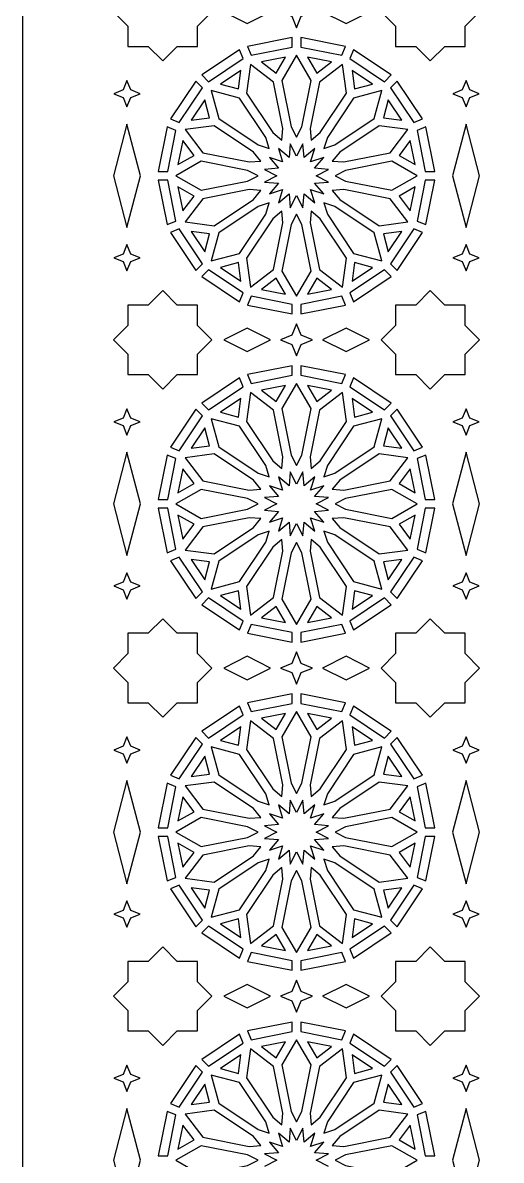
# Model space of a CAD drawing. Header units: millimetres. Extents: x 5 to 6335, y 27 to 2435.
# Drawn here: x 5285 to 5459.9, y 1734.9 to 2150.9 of the extents above; entities that cross this region are included whole.
import ezdxf

# ---------------------------------------------------------------- set-up
doc = ezdxf.new("R2010")
doc.units = ezdxf.units.MM
doc.layers.add('CUT', color=1, linetype='CONTINUOUS')

msp = doc.modelspace()

# ---------------------------------------------------------------- linework, layer by layer
at = {"layer": 'CUT'}
for points in [[(6335.16, 2434.99), (6335.16, 1034.84), (5285.01, 1034.84), (5285.01, 2434.99)], [(5336.175, 2136.931), (5341.442, 2142.198), (5348.892, 2142.198), (5348.892, 2149.648), (5354.159, 2154.915), (5348.892, 2160.182), (5348.892, 2167.632), (5341.442, 2167.632), (5336.175, 2172.899), (5330.908, 2167.632), (5323.458, 2167.632), (5323.458, 2160.182), (5318.191, 2154.915), (5323.458, 2149.648), (5323.458, 2142.198), (5330.908, 2142.198)], [(5433.995, 2136.931), (5439.262, 2142.198), (5446.712, 2142.198), (5446.712, 2149.648), (5451.979, 2154.915), (5446.712, 2160.182), (5446.712, 2167.632), (5439.262, 2167.632), (5433.995, 2172.899), (5428.728, 2167.632), (5421.278, 2167.632), (5421.278, 2160.182), (5416.011, 2154.915), (5421.278, 2149.648), (5421.278, 2142.198), (5428.728, 2142.198)], [(5366.995, 2159.186), (5358.453, 2154.915), (5366.995, 2150.644), (5375.537, 2154.915)], [(5385.085, 2149.039), (5386.747, 2153.253), (5390.961, 2154.915), (5386.747, 2156.577), (5385.085, 2160.791), (5383.423, 2156.577), (5379.209, 2154.915), (5383.423, 2153.253)], [(5403.175, 2159.186), (5394.633, 2154.915), (5403.175, 2150.644), (5411.717, 2154.915)], [(5368.536, 2138.986), (5383.51, 2141.964), (5383.51, 2145.446), (5367.203, 2142.201)], [(5386.66, 2141.964), (5401.634, 2138.986), (5402.967, 2142.201), (5386.66, 2145.446)], [(5352.931, 2129.298), (5365.625, 2137.78), (5364.293, 2140.996), (5350.469, 2131.759)], [(5377.632, 2132.384), (5381.023, 2138.258), (5372.251, 2136.513)], [(5385.085, 2108.991), (5387.036, 2112.801), (5390.412, 2129.766), (5385.085, 2138.992), (5379.758, 2129.766), (5383.134, 2112.801)], [(5392.538, 2132.384), (5397.919, 2136.513), (5389.147, 2138.258)], [(5419.701, 2131.759), (5405.877, 2140.996), (5404.545, 2137.78), (5417.239, 2129.298)], [(5379.698, 2107.92), (5380.043, 2112.187), (5376.669, 2129.152), (5368.217, 2135.636), (5366.827, 2125.075), (5376.437, 2110.692)], [(5390.472, 2107.92), (5393.733, 2110.692), (5403.343, 2125.075), (5401.953, 2135.636), (5393.501, 2129.152), (5390.127, 2112.187)], [(5323.11, 2120.094), (5324.473, 2123.552), (5327.931, 2124.915), (5324.473, 2126.278), (5323.11, 2129.736), (5321.747, 2126.278), (5318.289, 2124.915), (5321.747, 2123.552)], [(5357.309, 2128.435), (5363.861, 2126.679), (5364.746, 2133.405)], [(5406.309, 2126.679), (5412.861, 2128.435), (5405.424, 2133.405)], [(5447.06, 2120.094), (5448.423, 2123.552), (5451.881, 2124.915), (5448.423, 2126.278), (5447.06, 2129.736), (5445.697, 2126.278), (5442.239, 2124.915), (5445.697, 2123.552)], [(5342.22, 2114.375), (5350.702, 2127.069), (5348.241, 2129.531), (5339.004, 2115.707)], [(5375.132, 2104.868), (5373.818, 2108.943), (5364.208, 2123.325), (5353.918, 2126.082), (5356.675, 2115.792), (5371.057, 2106.182)], [(5395.038, 2104.868), (5399.113, 2106.182), (5413.495, 2115.792), (5416.252, 2126.082), (5405.962, 2123.325), (5396.352, 2108.943)], [(5431.166, 2115.707), (5421.929, 2129.531), (5419.468, 2127.069), (5427.95, 2114.375)], [(5346.595, 2115.254), (5353.321, 2116.139), (5351.565, 2122.691)], [(5416.849, 2116.139), (5423.575, 2115.254), (5418.605, 2122.691)], [(5328.057, 2094.915), (5323.11, 2113.819), (5318.163, 2094.915), (5323.11, 2076.011)], [(5372.08, 2100.302), (5369.308, 2103.563), (5354.925, 2113.173), (5344.364, 2111.783), (5350.848, 2103.331), (5367.813, 2099.957)], [(5398.09, 2100.302), (5402.357, 2099.957), (5419.322, 2103.331), (5425.806, 2111.783), (5415.245, 2113.173), (5400.862, 2103.563)], [(5452.007, 2094.915), (5447.06, 2113.819), (5442.113, 2094.915), (5447.06, 2076.011)], [(5338.036, 2096.49), (5341.014, 2111.464), (5337.799, 2112.797), (5334.554, 2096.49)], [(5435.616, 2096.49), (5432.371, 2112.797), (5429.156, 2111.464), (5432.134, 2096.49)], [(5341.742, 2098.977), (5347.616, 2102.368), (5343.487, 2107.749)], [(5387.416, 2083.198), (5387.828, 2088.293), (5391.723, 2084.982), (5390.154, 2089.846), (5395.018, 2088.277), (5391.707, 2092.172), (5396.802, 2092.584), (5392.252, 2094.915), (5396.802, 2097.246), (5391.707, 2097.658), (5395.018, 2101.553), (5390.154, 2099.984), (5391.723, 2104.848), (5387.828, 2101.537), (5387.416, 2106.632), (5385.085, 2102.082), (5382.754, 2106.632), (5382.342, 2101.537), (5378.447, 2104.848), (5380.016, 2099.984), (5375.152, 2101.553), (5378.463, 2097.658), (5373.368, 2097.246), (5377.918, 2094.915), (5373.368, 2092.584), (5378.463, 2092.172), (5375.152, 2088.277), (5380.016, 2089.846), (5378.447, 2084.982), (5382.342, 2088.293), (5382.754, 2083.198), (5385.085, 2087.748)], [(5422.554, 2102.368), (5428.428, 2098.977), (5426.683, 2107.749)], [(5371.009, 2094.915), (5367.199, 2096.866), (5350.234, 2100.242), (5341.008, 2094.915), (5350.234, 2089.588), (5367.199, 2092.964)], [(5399.161, 2094.915), (5402.971, 2092.964), (5419.936, 2089.588), (5429.162, 2094.915), (5419.936, 2100.242), (5402.971, 2096.866)], [(5341.014, 2078.366), (5338.036, 2093.34), (5334.554, 2093.34), (5337.799, 2077.033)], [(5432.371, 2077.033), (5435.616, 2093.34), (5432.134, 2093.34), (5429.156, 2078.366)], [(5343.487, 2082.081), (5347.616, 2087.462), (5341.742, 2090.853)], [(5372.08, 2089.528), (5367.813, 2089.873), (5350.848, 2086.499), (5344.364, 2078.047), (5354.925, 2076.657), (5369.308, 2086.267)], [(5400.862, 2086.267), (5415.245, 2076.657), (5425.806, 2078.047), (5419.322, 2086.499), (5402.357, 2089.873), (5398.09, 2089.528)], [(5428.428, 2090.853), (5422.554, 2087.462), (5426.683, 2082.081)], [(5375.132, 2084.962), (5371.057, 2083.648), (5356.675, 2074.038), (5353.918, 2063.748), (5364.208, 2066.505), (5373.818, 2080.887)], [(5395.038, 2084.962), (5396.352, 2080.887), (5405.962, 2066.505), (5416.252, 2063.748), (5413.495, 2074.038), (5399.113, 2083.648)], [(5379.698, 2081.91), (5376.437, 2079.138), (5366.827, 2064.755), (5368.217, 2054.194), (5376.669, 2060.678), (5380.043, 2077.643)], [(5385.085, 2080.839), (5383.134, 2077.029), (5379.758, 2060.064), (5385.085, 2050.838), (5390.412, 2060.064), (5387.036, 2077.029)], [(5390.472, 2081.91), (5390.127, 2077.643), (5393.501, 2060.678), (5401.953, 2054.194), (5403.343, 2064.755), (5393.733, 2079.138)], [(5339.004, 2074.123), (5348.241, 2060.299), (5350.702, 2062.761), (5342.22, 2075.455)], [(5351.565, 2067.139), (5353.321, 2073.691), (5346.595, 2074.576)], [(5423.575, 2074.576), (5416.849, 2073.691), (5418.605, 2067.139)], [(5421.929, 2060.299), (5431.166, 2074.123), (5427.95, 2075.455), (5419.468, 2062.761)], [(5323.11, 2060.094), (5324.473, 2063.552), (5327.931, 2064.915), (5324.473, 2066.278), (5323.11, 2069.736), (5321.747, 2066.278), (5318.289, 2064.915), (5321.747, 2063.552)], [(5447.06, 2060.094), (5448.423, 2063.552), (5451.881, 2064.915), (5448.423, 2066.278), (5447.06, 2069.736), (5445.697, 2066.278), (5442.239, 2064.915), (5445.697, 2063.552)], [(5364.746, 2056.425), (5363.861, 2063.151), (5357.309, 2061.395)], [(5412.861, 2061.395), (5406.309, 2063.151), (5405.424, 2056.425)], [(5350.469, 2058.071), (5364.293, 2048.834), (5365.625, 2052.05), (5352.931, 2060.532)], [(5405.877, 2048.834), (5419.701, 2058.071), (5417.239, 2060.532), (5404.545, 2052.05)], [(5381.023, 2051.572), (5377.632, 2057.446), (5372.251, 2053.317)], [(5397.919, 2053.317), (5392.538, 2057.446), (5389.147, 2051.572)], [(5336.175, 2016.931), (5341.442, 2022.198), (5348.892, 2022.198), (5348.892, 2029.648), (5354.159, 2034.915), (5348.892, 2040.182), (5348.892, 2047.632), (5341.442, 2047.632), (5336.175, 2052.899), (5330.908, 2047.632), (5323.458, 2047.632), (5323.458, 2040.182), (5318.191, 2034.915), (5323.458, 2029.648), (5323.458, 2022.198), (5330.908, 2022.198)], [(5367.203, 2047.629), (5383.51, 2044.384), (5383.51, 2047.866), (5368.536, 2050.844)], [(5386.66, 2044.384), (5402.967, 2047.629), (5401.634, 2050.844), (5386.66, 2047.866)], [(5433.995, 2016.931), (5439.262, 2022.198), (5446.712, 2022.198), (5446.712, 2029.648), (5451.979, 2034.915), (5446.712, 2040.182), (5446.712, 2047.632), (5439.262, 2047.632), (5433.995, 2052.899), (5428.728, 2047.632), (5421.278, 2047.632), (5421.278, 2040.182), (5416.011, 2034.915), (5421.278, 2029.648), (5421.278, 2022.198), (5428.728, 2022.198)], [(5366.995, 2039.186), (5358.453, 2034.915), (5366.995, 2030.644), (5375.537, 2034.915)], [(5385.085, 2029.039), (5386.747, 2033.253), (5390.961, 2034.915), (5386.747, 2036.577), (5385.085, 2040.791), (5383.423, 2036.577), (5379.209, 2034.915), (5383.423, 2033.253)], [(5403.175, 2039.186), (5394.633, 2034.915), (5403.175, 2030.644), (5411.717, 2034.915)], [(5368.536, 2018.986), (5383.51, 2021.964), (5383.51, 2025.446), (5367.203, 2022.201)], [(5386.66, 2021.964), (5401.634, 2018.986), (5402.967, 2022.201), (5386.66, 2025.446)], [(5352.931, 2009.298), (5365.625, 2017.78), (5364.293, 2020.996), (5350.469, 2011.759)], [(5377.632, 2012.384), (5381.023, 2018.258), (5372.251, 2016.513)], [(5385.085, 1988.991), (5387.036, 1992.801), (5390.412, 2009.766), (5385.085, 2018.992), (5379.758, 2009.766), (5383.134, 1992.801)], [(5392.538, 2012.384), (5397.919, 2016.513), (5389.147, 2018.258)], [(5419.701, 2011.759), (5405.877, 2020.996), (5404.545, 2017.78), (5417.239, 2009.298)], [(5357.309, 2008.435), (5363.861, 2006.679), (5364.746, 2013.405)], [(5379.698, 1987.92), (5380.043, 1992.187), (5376.669, 2009.152), (5368.217, 2015.636), (5366.827, 2005.075), (5376.437, 1990.692)], [(5390.472, 1987.92), (5393.733, 1990.692), (5403.343, 2005.075), (5401.953, 2015.636), (5393.501, 2009.152), (5390.127, 1992.187)], [(5406.309, 2006.679), (5412.861, 2008.435), (5405.424, 2013.405)], [(5323.11, 2000.094), (5324.473, 2003.552), (5327.931, 2004.915), (5324.473, 2006.278), (5323.11, 2009.736), (5321.747, 2006.278), (5318.289, 2004.915), (5321.747, 2003.552)], [(5342.22, 1994.375), (5350.702, 2007.069), (5348.241, 2009.531), (5339.004, 1995.707)], [(5431.166, 1995.707), (5421.929, 2009.531), (5419.468, 2007.069), (5427.95, 1994.375)], [(5447.06, 2000.094), (5448.423, 2003.552), (5451.881, 2004.915), (5448.423, 2006.278), (5447.06, 2009.736), (5445.697, 2006.278), (5442.239, 2004.915), (5445.697, 2003.552)], [(5375.132, 1984.868), (5373.818, 1988.943), (5364.208, 2003.325), (5353.918, 2006.082), (5356.675, 1995.792), (5371.057, 1986.182)], [(5395.038, 1984.868), (5399.113, 1986.182), (5413.495, 1995.792), (5416.252, 2006.082), (5405.962, 2003.325), (5396.352, 1988.943)], [(5346.595, 1995.254), (5353.321, 1996.139), (5351.565, 2002.691)], [(5416.849, 1996.139), (5423.575, 1995.254), (5418.605, 2002.691)], [(5328.057, 1974.915), (5323.11, 1993.819), (5318.163, 1974.915), (5323.11, 1956.011)], [(5338.036, 1976.49), (5341.014, 1991.464), (5337.799, 1992.797), (5334.554, 1976.49)], [(5372.08, 1980.302), (5369.308, 1983.563), (5354.925, 1993.173), (5344.364, 1991.783), (5350.848, 1983.331), (5367.813, 1979.957)], [(5398.09, 1980.302), (5402.357, 1979.957), (5419.322, 1983.331), (5425.806, 1991.783), (5415.245, 1993.173), (5400.862, 1983.563)], [(5435.616, 1976.49), (5432.371, 1992.797), (5429.156, 1991.464), (5432.134, 1976.49)], [(5452.007, 1974.915), (5447.06, 1993.819), (5442.113, 1974.915), (5447.06, 1956.011)], [(5341.742, 1978.977), (5347.616, 1982.368), (5343.487, 1987.749)], [(5387.416, 1963.198), (5387.828, 1968.293), (5391.723, 1964.982), (5390.154, 1969.846), (5395.018, 1968.277), (5391.707, 1972.172), (5396.802, 1972.584), (5392.252, 1974.915), (5396.802, 1977.246), (5391.707, 1977.658), (5395.018, 1981.553), (5390.154, 1979.984), (5391.723, 1984.848), (5387.828, 1981.537), (5387.416, 1986.632), (5385.085, 1982.082), (5382.754, 1986.632), (5382.342, 1981.537), (5378.447, 1984.848), (5380.016, 1979.984), (5375.152, 1981.553), (5378.463, 1977.658), (5373.368, 1977.246), (5377.918, 1974.915), (5373.368, 1972.584), (5378.463, 1972.172), (5375.152, 1968.277), (5380.016, 1969.846), (5378.447, 1964.982), (5382.342, 1968.293), (5382.754, 1963.198), (5385.085, 1967.748)], [(5422.554, 1982.368), (5428.428, 1978.977), (5426.683, 1987.749)], [(5371.009, 1974.915), (5367.199, 1976.866), (5350.234, 1980.242), (5341.008, 1974.915), (5350.234, 1969.588), (5367.199, 1972.964)], [(5399.161, 1974.915), (5402.971, 1972.964), (5419.936, 1969.588), (5429.162, 1974.915), (5419.936, 1980.242), (5402.971, 1976.866)], [(5341.014, 1958.366), (5338.036, 1973.34), (5334.554, 1973.34), (5337.799, 1957.033)], [(5432.371, 1957.033), (5435.616, 1973.34), (5432.134, 1973.34), (5429.156, 1958.366)], [(5343.487, 1962.081), (5347.616, 1967.462), (5341.742, 1970.853)], [(5372.08, 1969.528), (5367.813, 1969.873), (5350.848, 1966.499), (5344.364, 1958.047), (5354.925, 1956.657), (5369.308, 1966.267)], [(5400.862, 1966.267), (5415.245, 1956.657), (5425.806, 1958.047), (5419.322, 1966.499), (5402.357, 1969.873), (5398.09, 1969.528)], [(5428.428, 1970.853), (5422.554, 1967.462), (5426.683, 1962.081)], [(5375.132, 1964.962), (5371.057, 1963.648), (5356.675, 1954.038), (5353.918, 1943.748), (5364.208, 1946.505), (5373.818, 1960.887)], [(5395.038, 1964.962), (5396.352, 1960.887), (5405.962, 1946.505), (5416.252, 1943.748), (5413.495, 1954.038), (5399.113, 1963.648)], [(5379.698, 1961.91), (5376.437, 1959.138), (5366.827, 1944.755), (5368.217, 1934.194), (5376.669, 1940.678), (5380.043, 1957.643)], [(5385.085, 1960.839), (5383.134, 1957.029), (5379.758, 1940.064), (5385.085, 1930.838), (5390.412, 1940.064), (5387.036, 1957.029)], [(5390.472, 1961.91), (5390.127, 1957.643), (5393.501, 1940.678), (5401.953, 1934.194), (5403.343, 1944.755), (5393.733, 1959.138)], [(5339.004, 1954.123), (5348.241, 1940.299), (5350.702, 1942.761), (5342.22, 1955.455)], [(5421.929, 1940.299), (5431.166, 1954.123), (5427.95, 1955.455), (5419.468, 1942.761)], [(5351.565, 1947.139), (5353.321, 1953.691), (5346.595, 1954.576)], [(5423.575, 1954.576), (5416.849, 1953.691), (5418.605, 1947.139)], [(5323.11, 1940.094), (5324.473, 1943.552), (5327.931, 1944.915), (5324.473, 1946.278), (5323.11, 1949.736), (5321.747, 1946.278), (5318.289, 1944.915), (5321.747, 1943.552)], [(5447.06, 1940.094), (5448.423, 1943.552), (5451.881, 1944.915), (5448.423, 1946.278), (5447.06, 1949.736), (5445.697, 1946.278), (5442.239, 1944.915), (5445.697, 1943.552)], [(5364.746, 1936.425), (5363.861, 1943.151), (5357.309, 1941.395)], [(5412.861, 1941.395), (5406.309, 1943.151), (5405.424, 1936.425)], [(5350.469, 1938.071), (5364.293, 1928.834), (5365.625, 1932.05), (5352.931, 1940.532)], [(5405.877, 1928.834), (5419.701, 1938.071), (5417.239, 1940.532), (5404.545, 1932.05)], [(5381.023, 1931.572), (5377.632, 1937.446), (5372.251, 1933.317)], [(5397.919, 1933.317), (5392.538, 1937.446), (5389.147, 1931.572)], [(5336.175, 1896.931), (5341.442, 1902.198), (5348.892, 1902.198), (5348.892, 1909.648), (5354.159, 1914.915), (5348.892, 1920.182), (5348.892, 1927.632), (5341.442, 1927.632), (5336.175, 1932.899), (5330.908, 1927.632), (5323.458, 1927.632), (5323.458, 1920.182), (5318.191, 1914.915), (5323.458, 1909.648), (5323.458, 1902.198), (5330.908, 1902.198)], [(5367.203, 1927.629), (5383.51, 1924.384), (5383.51, 1927.866), (5368.536, 1930.844)], [(5386.66, 1924.384), (5402.967, 1927.629), (5401.634, 1930.844), (5386.66, 1927.866)], [(5433.995, 1896.931), (5439.262, 1902.198), (5446.712, 1902.198), (5446.712, 1909.648), (5451.979, 1914.915), (5446.712, 1920.182), (5446.712, 1927.632), (5439.262, 1927.632), (5433.995, 1932.899), (5428.728, 1927.632), (5421.278, 1927.632), (5421.278, 1920.182), (5416.011, 1914.915), (5421.278, 1909.648), (5421.278, 1902.198), (5428.728, 1902.198)], [(5366.995, 1919.186), (5358.453, 1914.915), (5366.995, 1910.644), (5375.537, 1914.915)], [(5385.085, 1909.039), (5386.747, 1913.253), (5390.961, 1914.915), (5386.747, 1916.577), (5385.085, 1920.791), (5383.423, 1916.577), (5379.209, 1914.915), (5383.423, 1913.253)], [(5403.175, 1919.186), (5394.633, 1914.915), (5403.175, 1910.644), (5411.717, 1914.915)], [(5368.536, 1898.986), (5383.51, 1901.964), (5383.51, 1905.446), (5367.203, 1902.201)], [(5386.66, 1901.964), (5401.634, 1898.986), (5402.967, 1902.201), (5386.66, 1905.446)], [(5352.931, 1889.298), (5365.625, 1897.78), (5364.293, 1900.996), (5350.469, 1891.759)], [(5419.701, 1891.759), (5405.877, 1900.996), (5404.545, 1897.78), (5417.239, 1889.298)], [(5377.632, 1892.384), (5381.023, 1898.258), (5372.251, 1896.513)], [(5385.085, 1868.991), (5387.036, 1872.801), (5390.412, 1889.766), (5385.085, 1898.992), (5379.758, 1889.766), (5383.134, 1872.801)], [(5392.538, 1892.384), (5397.919, 1896.513), (5389.147, 1898.258)], [(5357.309, 1888.435), (5363.861, 1886.679), (5364.746, 1893.405)], [(5379.698, 1867.92), (5380.043, 1872.187), (5376.669, 1889.152), (5368.217, 1895.636), (5366.827, 1885.075), (5376.437, 1870.692)], [(5390.472, 1867.92), (5393.733, 1870.692), (5403.343, 1885.075), (5401.953, 1895.636), (5393.501, 1889.152), (5390.127, 1872.187)], [(5406.309, 1886.679), (5412.861, 1888.435), (5405.424, 1893.405)], [(5323.11, 1880.094), (5324.473, 1883.552), (5327.931, 1884.915), (5324.473, 1886.278), (5323.11, 1889.736), (5321.747, 1886.278), (5318.289, 1884.915), (5321.747, 1883.552)], [(5342.22, 1874.375), (5350.702, 1887.069), (5348.241, 1889.531), (5339.004, 1875.707)], [(5431.166, 1875.707), (5421.929, 1889.531), (5419.468, 1887.069), (5427.95, 1874.375)], [(5447.06, 1880.094), (5448.423, 1883.552), (5451.881, 1884.915), (5448.423, 1886.278), (5447.06, 1889.736), (5445.697, 1886.278), (5442.239, 1884.915), (5445.697, 1883.552)], [(5375.132, 1864.868), (5373.818, 1868.943), (5364.208, 1883.325), (5353.918, 1886.082), (5356.675, 1875.792), (5371.057, 1866.182)], [(5395.038, 1864.868), (5399.113, 1866.182), (5413.495, 1875.792), (5416.252, 1886.082), (5405.962, 1883.325), (5396.352, 1868.943)], [(5346.595, 1875.254), (5353.321, 1876.139), (5351.565, 1882.691)], [(5416.849, 1876.139), (5423.575, 1875.254), (5418.605, 1882.691)], [(5328.057, 1854.915), (5323.11, 1873.819), (5318.163, 1854.915), (5323.11, 1836.011)], [(5338.036, 1856.49), (5341.014, 1871.464), (5337.799, 1872.797), (5334.554, 1856.49)], [(5372.08, 1860.302), (5369.308, 1863.563), (5354.925, 1873.173), (5344.364, 1871.783), (5350.848, 1863.331), (5367.813, 1859.957)], [(5398.09, 1860.302), (5402.357, 1859.957), (5419.322, 1863.331), (5425.806, 1871.783), (5415.245, 1873.173), (5400.862, 1863.563)], [(5435.616, 1856.49), (5432.371, 1872.797), (5429.156, 1871.464), (5432.134, 1856.49)], [(5452.007, 1854.915), (5447.06, 1873.819), (5442.113, 1854.915), (5447.06, 1836.011)], [(5341.742, 1858.977), (5347.616, 1862.368), (5343.487, 1867.749)], [(5422.554, 1862.368), (5428.428, 1858.977), (5426.683, 1867.749)], [(5387.416, 1843.198), (5387.828, 1848.293), (5391.723, 1844.982), (5390.154, 1849.846), (5395.018, 1848.277), (5391.707, 1852.172), (5396.802, 1852.584), (5392.252, 1854.915), (5396.802, 1857.246), (5391.707, 1857.658), (5395.018, 1861.553), (5390.154, 1859.984), (5391.723, 1864.848), (5387.828, 1861.537), (5387.416, 1866.632), (5385.085, 1862.082), (5382.754, 1866.632), (5382.342, 1861.537), (5378.447, 1864.848), (5380.016, 1859.984), (5375.152, 1861.553), (5378.463, 1857.658), (5373.368, 1857.246), (5377.918, 1854.915), (5373.368, 1852.584), (5378.463, 1852.172), (5375.152, 1848.277), (5380.016, 1849.846), (5378.447, 1844.982), (5382.342, 1848.293), (5382.754, 1843.198), (5385.085, 1847.748)], [(5371.009, 1854.915), (5367.199, 1856.866), (5350.234, 1860.242), (5341.008, 1854.915), (5350.234, 1849.588), (5367.199, 1852.964)], [(5399.161, 1854.915), (5402.971, 1852.964), (5419.936, 1849.588), (5429.162, 1854.915), (5419.936, 1860.242), (5402.971, 1856.866)], [(5341.014, 1838.366), (5338.036, 1853.34), (5334.554, 1853.34), (5337.799, 1837.033)], [(5432.371, 1837.033), (5435.616, 1853.34), (5432.134, 1853.34), (5429.156, 1838.366)], [(5343.487, 1842.081), (5347.616, 1847.462), (5341.742, 1850.853)], [(5372.08, 1849.528), (5367.813, 1849.873), (5350.848, 1846.499), (5344.364, 1838.047), (5354.925, 1836.657), (5369.308, 1846.267)], [(5400.862, 1846.267), (5415.245, 1836.657), (5425.806, 1838.047), (5419.322, 1846.499), (5402.357, 1849.873), (5398.09, 1849.528)], [(5428.428, 1850.853), (5422.554, 1847.462), (5426.683, 1842.081)], [(5375.132, 1844.962), (5371.057, 1843.648), (5356.675, 1834.038), (5353.918, 1823.748), (5364.208, 1826.505), (5373.818, 1840.887)], [(5395.038, 1844.962), (5396.352, 1840.887), (5405.962, 1826.505), (5416.252, 1823.748), (5413.495, 1834.038), (5399.113, 1843.648)], [(5379.698, 1841.91), (5376.437, 1839.138), (5366.827, 1824.755), (5368.217, 1814.194), (5376.669, 1820.678), (5380.043, 1837.643)], [(5385.085, 1840.839), (5383.134, 1837.029), (5379.758, 1820.064), (5385.085, 1810.838), (5390.412, 1820.064), (5387.036, 1837.029)], [(5390.472, 1841.91), (5390.127, 1837.643), (5393.501, 1820.678), (5401.953, 1814.194), (5403.343, 1824.755), (5393.733, 1839.138)], [(5339.004, 1834.123), (5348.241, 1820.299), (5350.702, 1822.761), (5342.22, 1835.455)], [(5351.565, 1827.139), (5353.321, 1833.691), (5346.595, 1834.576)], [(5423.575, 1834.576), (5416.849, 1833.691), (5418.605, 1827.139)], [(5421.929, 1820.299), (5431.166, 1834.123), (5427.95, 1835.455), (5419.468, 1822.761)], [(5323.11, 1820.094), (5324.473, 1823.552), (5327.931, 1824.915), (5324.473, 1826.278), (5323.11, 1829.736), (5321.747, 1826.278), (5318.289, 1824.915), (5321.747, 1823.552)], [(5447.06, 1820.094), (5448.423, 1823.552), (5451.881, 1824.915), (5448.423, 1826.278), (5447.06, 1829.736), (5445.697, 1826.278), (5442.239, 1824.915), (5445.697, 1823.552)], [(5364.746, 1816.425), (5363.861, 1823.151), (5357.309, 1821.395)], [(5412.861, 1821.395), (5406.309, 1823.151), (5405.424, 1816.425)], [(5350.469, 1818.071), (5364.293, 1808.834), (5365.625, 1812.05), (5352.931, 1820.532)], [(5405.877, 1808.834), (5419.701, 1818.071), (5417.239, 1820.532), (5404.545, 1812.05)], [(5381.023, 1811.572), (5377.632, 1817.446), (5372.251, 1813.317)], [(5397.919, 1813.317), (5392.538, 1817.446), (5389.147, 1811.572)], [(5336.175, 1776.931), (5341.442, 1782.198), (5348.892, 1782.198), (5348.892, 1789.648), (5354.159, 1794.915), (5348.892, 1800.182), (5348.892, 1807.632), (5341.442, 1807.632), (5336.175, 1812.899), (5330.908, 1807.632), (5323.458, 1807.632), (5323.458, 1800.182), (5318.191, 1794.915), (5323.458, 1789.648), (5323.458, 1782.198), (5330.908, 1782.198)], [(5367.203, 1807.629), (5383.51, 1804.384), (5383.51, 1807.866), (5368.536, 1810.844)], [(5386.66, 1804.384), (5402.967, 1807.629), (5401.634, 1810.844), (5386.66, 1807.866)], [(5433.995, 1776.931), (5439.262, 1782.198), (5446.712, 1782.198), (5446.712, 1789.648), (5451.979, 1794.915), (5446.712, 1800.182), (5446.712, 1807.632), (5439.262, 1807.632), (5433.995, 1812.899), (5428.728, 1807.632), (5421.278, 1807.632), (5421.278, 1800.182), (5416.011, 1794.915), (5421.278, 1789.648), (5421.278, 1782.198), (5428.728, 1782.198)], [(5366.995, 1799.186), (5358.453, 1794.915), (5366.995, 1790.644), (5375.537, 1794.915)], [(5385.085, 1789.039), (5386.747, 1793.253), (5390.961, 1794.915), (5386.747, 1796.577), (5385.085, 1800.791), (5383.423, 1796.577), (5379.209, 1794.915), (5383.423, 1793.253)], [(5403.175, 1799.186), (5394.633, 1794.915), (5403.175, 1790.644), (5411.717, 1794.915)], [(5368.536, 1778.986), (5383.51, 1781.964), (5383.51, 1785.446), (5367.203, 1782.201)], [(5386.66, 1781.964), (5401.634, 1778.986), (5402.967, 1782.201), (5386.66, 1785.446)], [(5352.931, 1769.298), (5365.625, 1777.78), (5364.293, 1780.996), (5350.469, 1771.759)], [(5419.701, 1771.759), (5405.877, 1780.996), (5404.545, 1777.78), (5417.239, 1769.298)], [(5377.632, 1772.384), (5381.023, 1778.258), (5372.251, 1776.513)], [(5385.085, 1748.991), (5387.036, 1752.801), (5390.412, 1769.766), (5385.085, 1778.992), (5379.758, 1769.766), (5383.134, 1752.801)], [(5392.538, 1772.384), (5397.919, 1776.513), (5389.147, 1778.258)], [(5357.309, 1768.435), (5363.861, 1766.679), (5364.746, 1773.405)], [(5379.698, 1747.92), (5380.043, 1752.187), (5376.669, 1769.152), (5368.217, 1775.636), (5366.827, 1765.075), (5376.437, 1750.692)], [(5390.472, 1747.92), (5393.733, 1750.692), (5403.343, 1765.075), (5401.953, 1775.636), (5393.501, 1769.152), (5390.127, 1752.187)], [(5406.309, 1766.679), (5412.861, 1768.435), (5405.424, 1773.405)], [(5323.11, 1760.094), (5324.473, 1763.552), (5327.931, 1764.915), (5324.473, 1766.278), (5323.11, 1769.736), (5321.747, 1766.278), (5318.289, 1764.915), (5321.747, 1763.552)], [(5342.22, 1754.375), (5350.702, 1767.069), (5348.241, 1769.531), (5339.004, 1755.707)], [(5431.166, 1755.707), (5421.929, 1769.531), (5419.468, 1767.069), (5427.95, 1754.375)], [(5447.06, 1760.094), (5448.423, 1763.552), (5451.881, 1764.915), (5448.423, 1766.278), (5447.06, 1769.736), (5445.697, 1766.278), (5442.239, 1764.915), (5445.697, 1763.552)], [(5375.132, 1744.868), (5373.818, 1748.943), (5364.208, 1763.325), (5353.918, 1766.082), (5356.675, 1755.792), (5371.057, 1746.182)], [(5395.038, 1744.868), (5399.113, 1746.182), (5413.495, 1755.792), (5416.252, 1766.082), (5405.962, 1763.325), (5396.352, 1748.943)], [(5346.595, 1755.254), (5353.321, 1756.139), (5351.565, 1762.691)], [(5416.849, 1756.139), (5423.575, 1755.254), (5418.605, 1762.691)], [(5323.11, 1753.819), (5318.163, 1734.915), (5323.11, 1716.011), (5328.057, 1734.915)], [(5338.036, 1736.49), (5341.014, 1751.464), (5337.799, 1752.797), (5334.554, 1736.49)], [(5372.08, 1740.302), (5369.308, 1743.563), (5354.925, 1753.173), (5344.364, 1751.783), (5350.848, 1743.331), (5367.813, 1739.957)], [(5398.09, 1740.302), (5402.357, 1739.957), (5419.322, 1743.331), (5425.806, 1751.783), (5415.245, 1753.173), (5400.862, 1743.563)], [(5435.616, 1736.49), (5432.371, 1752.797), (5429.156, 1751.464), (5432.134, 1736.49)], [(5447.06, 1753.819), (5442.113, 1734.915), (5447.06, 1716.011), (5452.007, 1734.915)], [(5341.742, 1738.977), (5347.616, 1742.368), (5343.487, 1747.749)], [(5422.554, 1742.368), (5428.428, 1738.977), (5426.683, 1747.749)], [(5367.199, 1736.866), (5350.234, 1740.242), (5341.008, 1734.915), (5350.234, 1729.588), (5367.199, 1732.964), (5371.009, 1734.915)], [(5402.971, 1732.964), (5419.936, 1729.588), (5429.162, 1734.915), (5419.936, 1740.242), (5402.971, 1736.866), (5399.161, 1734.915)]]:
    msp.add_lwpolyline(points, close=True, dxfattribs=at)
msp.add_lwpolyline([(5396.802, 1732.584), (5392.252, 1734.915), (5396.802, 1737.246), (5391.707, 1737.658), (5395.018, 1741.553), (5390.154, 1739.984), (5391.723, 1744.848), (5387.828, 1741.537), (5387.416, 1746.632), (5385.085, 1742.082), (5382.754, 1746.632), (5382.342, 1741.537), (5378.447, 1744.848), (5380.016, 1739.984), (5375.152, 1741.553), (5378.463, 1737.658), (5373.368, 1737.246), (5377.918, 1734.915), (5373.368, 1732.584)], dxfattribs=at)

doc.saveas('drawing.dxf')
